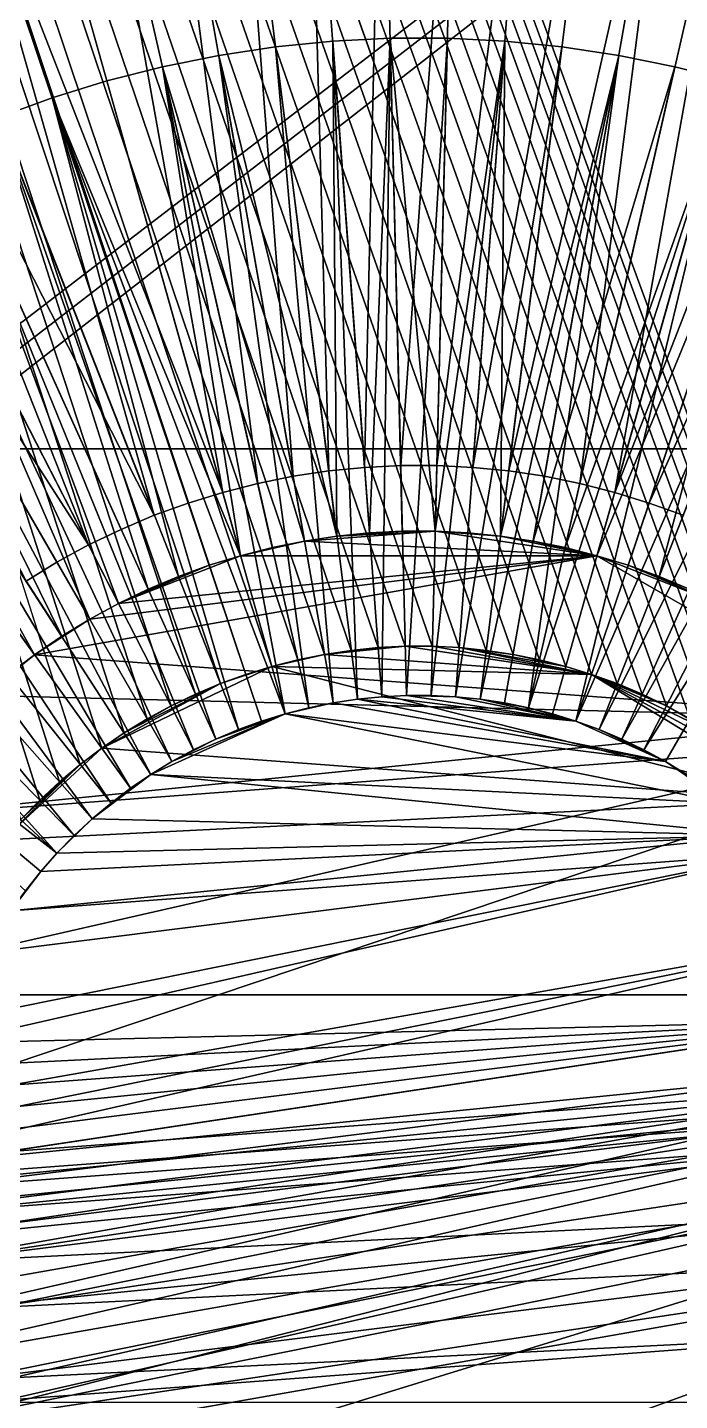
# Model space of a CAD drawing. Header units: millimetres. Extents: x 0 to 520, y -2 to 382.
# Drawn here: x 35.811 to 37.793, y 309.355 to 313.532 of the extents above; entities that cross this region are included whole.
import ezdxf

# ---------------------------------------------------------------- set-up
doc = ezdxf.new("R2010")
doc.units = ezdxf.units.MM

msp = doc.modelspace()

# ---------------------------------------------------------------- linework, layer by layer
at = {"layer": 'BRASS', "color": 52}
for points in [[(509.2, 369.2, 103), (10.8, 369.2, 103), (10.8, 10.8, 103)], [(509.2, 369.2, 103), (10.8, 10.8, 103), (509.2, 10.8, 103)], [(38.264, 311.0606, 86), (20.5, 359.5, 86), (38.3153, 310.9963, 86)], [(38.2095, 311.1223, 86), (20.5, 359.5, 86), (38.264, 311.0606, 86)], [(38.1521, 311.1812, 86), (20.5, 359.5, 86), (38.2095, 311.1223, 86)], [(38.0918, 311.2371, 86), (20.5, 359.5, 86), (38.1521, 311.1812, 86)], [(38.0288, 311.29, 86), (20.5, 359.5, 86), (38.0918, 311.2371, 86)], [(37.9632, 311.3397, 86), (20.5, 359.5, 86), (38.0288, 311.29, 86)], [(37.8952, 311.386, 86), (20.5, 359.5, 86), (37.9632, 311.3397, 86)], [(37.825, 311.4289, 86), (20.5, 359.5, 86), (37.8952, 311.386, 86)], [(37.7527, 311.4683, 86), (20.5, 359.5, 86), (37.825, 311.4289, 86)], [(37.6786, 311.504, 86), (20.5, 359.5, 86), (37.7527, 311.4683, 86)], [(37.6028, 311.5359, 86), (20.5, 359.5, 86), (37.6786, 311.504, 86)], [(37.5255, 311.5641, 86), (20.5, 359.5, 86), (37.6028, 311.5359, 86)], [(37.4469, 311.5883, 86), (20.5, 359.5, 86), (37.5255, 311.5641, 86)], [(37.3672, 311.6086, 86), (20.5, 359.5, 86), (37.4469, 311.5883, 86)], [(37.2865, 311.6249, 86), (20.5, 359.5, 86), (37.3672, 311.6086, 86)], [(37.2052, 311.6372, 86), (20.5, 359.5, 86), (37.2865, 311.6249, 86)], [(37.1233, 311.6454, 86), (20.5, 359.5, 86), (37.2052, 311.6372, 86)], [(37.0411, 311.6495, 86), (20.5, 359.5, 86), (37.1233, 311.6454, 86)], [(36.9589, 311.6495, 86), (20.5, 359.5, 86), (37.0411, 311.6495, 86)], [(36.8767, 311.6454, 86), (20.5, 359.5, 86), (36.9589, 311.6495, 86)], [(36.7948, 311.6372, 86), (20.5, 359.5, 86), (36.8767, 311.6454, 86)], [(36.7135, 311.6249, 86), (20.5, 359.5, 86), (36.7948, 311.6372, 86)], [(36.6328, 311.6086, 86), (20.5, 359.5, 86), (36.7135, 311.6249, 86)], [(36.5531, 311.5883, 86), (20.5, 359.5, 86), (36.6328, 311.6086, 86)], [(36.4745, 311.5641, 86), (20.5, 359.5, 86), (36.5531, 311.5883, 86)], [(36.3972, 311.5359, 86), (20.5, 359.5, 86), (36.4745, 311.5641, 86)], [(36.3214, 311.504, 86), (20.5, 359.5, 86), (36.3972, 311.5359, 86)], [(36.2473, 311.4683, 86), (20.5, 359.5, 86), (36.3214, 311.504, 86)], [(36.175, 311.4289, 86), (20.5, 359.5, 86), (36.2473, 311.4683, 86)], [(36.1048, 311.386, 86), (20.5, 359.5, 86), (36.175, 311.4289, 86)], [(36.0368, 311.3397, 86), (20.5, 359.5, 86), (36.1048, 311.386, 86)], [(35.9712, 311.29, 86), (20.5, 359.5, 86), (36.0368, 311.3397, 86)], [(35.9082, 311.2371, 86), (20.5, 359.5, 86), (35.9712, 311.29, 86)], [(35.8479, 311.1812, 86), (20.5, 359.5, 86), (35.9082, 311.2371, 86)], [(35.7905, 311.1223, 86), (20.5, 359.5, 86), (35.8479, 311.1812, 86)], [(20.5, 359.5, 86), (183.401, 343.4071, 86), (38.3153, 310.9963, 86)], [(36.6328, 311.6086, 92), (36.7135, 311.6249, 92), (36.5531, 311.5883, 92)], [(36.7135, 311.6249, 92), (37.5255, 311.5641, 92), (36.5531, 311.5883, 92)], [(36.7135, 311.6249, 92), (36.6328, 311.6086, 92), (36.7135, 311.6249, 86)], [(36.7135, 311.6249, 86), (36.6328, 311.6086, 92), (36.6328, 311.6086, 86)], [(36.7948, 311.6372, 92), (36.9589, 311.6495, 92), (36.7135, 311.6249, 92)], [(36.9589, 311.6495, 92), (37.5255, 311.5641, 92), (36.7135, 311.6249, 92)], [(36.7948, 311.6372, 86), (36.7948, 311.6372, 92), (36.7135, 311.6249, 86)], [(36.7948, 311.6372, 92), (36.7135, 311.6249, 92), (36.7135, 311.6249, 86)], [(36.8767, 311.6454, 92), (36.9589, 311.6495, 92), (36.7948, 311.6372, 92)], [(36.8767, 311.6454, 86), (36.7948, 311.6372, 92), (36.7948, 311.6372, 86)], [(36.8767, 311.6454, 92), (36.7948, 311.6372, 92), (36.8767, 311.6454, 86)], [(36.9589, 311.6495, 86), (36.9589, 311.6495, 92), (36.8767, 311.6454, 86)], [(36.9589, 311.6495, 92), (36.8767, 311.6454, 92), (36.8767, 311.6454, 86)], [(37.0411, 311.6495, 86), (36.9589, 311.6495, 92), (36.9589, 311.6495, 86)], [(37.0411, 311.6495, 92), (36.9589, 311.6495, 92), (37.0411, 311.6495, 86)], [(37.0411, 311.6495, 92), (37.5255, 311.5641, 92), (36.9589, 311.6495, 92)], [(37.1233, 311.6454, 86), (37.1233, 311.6454, 92), (37.0411, 311.6495, 86)], [(37.1233, 311.6454, 92), (37.0411, 311.6495, 92), (37.0411, 311.6495, 86)], [(37.1233, 311.6454, 92), (37.5255, 311.5641, 92), (37.0411, 311.6495, 92)], [(37.2052, 311.6372, 86), (37.1233, 311.6454, 92), (37.1233, 311.6454, 86)], [(37.2052, 311.6372, 92), (37.1233, 311.6454, 92), (37.2052, 311.6372, 86)], [(37.2052, 311.6372, 92), (37.2865, 311.6249, 92), (37.1233, 311.6454, 92)], [(37.2865, 311.6249, 92), (37.4469, 311.5883, 92), (37.1233, 311.6454, 92)], [(37.4469, 311.5883, 92), (37.5255, 311.5641, 92), (37.1233, 311.6454, 92)], [(37.2865, 311.6249, 86), (37.2052, 311.6372, 92), (37.2052, 311.6372, 86)], [(37.2865, 311.6249, 92), (37.2052, 311.6372, 92), (37.2865, 311.6249, 86)], [(37.3672, 311.6086, 86), (37.3672, 311.6086, 92), (37.2865, 311.6249, 86)], [(37.3672, 311.6086, 92), (37.2865, 311.6249, 92), (37.2865, 311.6249, 86)], [(37.3672, 311.6086, 92), (37.4469, 311.5883, 92), (37.2865, 311.6249, 92)], [(36.3972, 311.5359, 92), (36.5531, 311.5883, 92), (36.0368, 311.3397, 92)], [(36.5531, 311.5883, 92), (38.1521, 311.1812, 92), (36.0368, 311.3397, 92)], [(36.4745, 311.5641, 92), (36.5531, 311.5883, 92), (36.3972, 311.5359, 92)], [(36.5531, 311.5883, 92), (36.4745, 311.5641, 92), (36.5531, 311.5883, 86)], [(36.5531, 311.5883, 86), (36.4745, 311.5641, 92), (36.4745, 311.5641, 86)], [(36.6328, 311.6086, 92), (36.5531, 311.5883, 92), (36.6328, 311.6086, 86)], [(36.6328, 311.6086, 86), (36.5531, 311.5883, 92), (36.5531, 311.5883, 86)], [(37.5255, 311.5641, 92), (38.1521, 311.1812, 92), (36.5531, 311.5883, 92)], [(37.4469, 311.5883, 86), (37.3672, 311.6086, 92), (37.3672, 311.6086, 86)], [(37.4469, 311.5883, 92), (37.3672, 311.6086, 92), (37.4469, 311.5883, 86)], [(37.5255, 311.5641, 86), (37.4469, 311.5883, 92), (37.4469, 311.5883, 86)], [(37.5255, 311.5641, 92), (37.4469, 311.5883, 92), (37.5255, 311.5641, 86)], [(36.1048, 311.386, 92), (36.3972, 311.5359, 92), (36.0368, 311.3397, 92)], [(36.2473, 311.4683, 92), (36.3972, 311.5359, 92), (36.1048, 311.386, 92)], [(36.3214, 311.504, 92), (36.3972, 311.5359, 92), (36.2473, 311.4683, 92)], [(36.3972, 311.5359, 92), (36.3214, 311.504, 92), (36.3972, 311.5359, 86)], [(36.3972, 311.5359, 86), (36.3214, 311.504, 92), (36.3214, 311.504, 86)], [(36.4745, 311.5641, 92), (36.3972, 311.5359, 92), (36.4745, 311.5641, 86)], [(36.4745, 311.5641, 86), (36.3972, 311.5359, 92), (36.3972, 311.5359, 86)], [(37.6028, 311.5359, 86), (37.6028, 311.5359, 92), (37.5255, 311.5641, 86)], [(37.6028, 311.5359, 92), (37.5255, 311.5641, 92), (37.5255, 311.5641, 86)], [(37.6028, 311.5359, 92), (37.6786, 311.504, 92), (37.5255, 311.5641, 92)], [(37.6786, 311.504, 92), (37.7527, 311.4683, 92), (37.5255, 311.5641, 92)], [(37.7527, 311.4683, 92), (37.8952, 311.386, 92), (37.5255, 311.5641, 92)], [(37.8952, 311.386, 92), (38.0288, 311.29, 92), (37.5255, 311.5641, 92)], [(38.0288, 311.29, 92), (38.1521, 311.1812, 92), (37.5255, 311.5641, 92)], [(37.6786, 311.504, 86), (37.6028, 311.5359, 92), (37.6028, 311.5359, 86)], [(37.6786, 311.504, 92), (37.6028, 311.5359, 92), (37.6786, 311.504, 86)], [(36.3214, 311.504, 92), (36.2473, 311.4683, 92), (36.3214, 311.504, 86)], [(36.3214, 311.504, 86), (36.2473, 311.4683, 92), (36.2473, 311.4683, 86)], [(37.7527, 311.4683, 86), (37.7527, 311.4683, 92), (37.6786, 311.504, 86)], [(37.7527, 311.4683, 92), (37.6786, 311.504, 92), (37.6786, 311.504, 86)], [(36.175, 311.4289, 92), (36.2473, 311.4683, 92), (36.1048, 311.386, 92)], [(36.2473, 311.4683, 92), (36.175, 311.4289, 92), (36.2473, 311.4683, 86)], [(36.2473, 311.4683, 86), (36.175, 311.4289, 92), (36.175, 311.4289, 86)], [(37.825, 311.4289, 92), (37.7527, 311.4683, 92), (37.825, 311.4289, 86)], [(37.825, 311.4289, 86), (37.7527, 311.4683, 92), (37.7527, 311.4683, 86)], [(37.825, 311.4289, 92), (37.8952, 311.386, 92), (37.7527, 311.4683, 92)], [(36.175, 311.4289, 86), (36.175, 311.4289, 92), (36.1048, 311.386, 86)], [(36.175, 311.4289, 92), (36.1048, 311.386, 92), (36.1048, 311.386, 86)], [(36.1048, 311.386, 92), (36.0368, 311.3397, 92), (36.1048, 311.386, 86)], [(36.1048, 311.386, 86), (36.0368, 311.3397, 92), (36.0368, 311.3397, 86)], [(35.9712, 311.29, 92), (36.0368, 311.3397, 92), (35.736, 311.0606, 92)], [(36.0368, 311.3397, 92), (38.1521, 311.1812, 92), (35.736, 311.0606, 92)], [(36.0368, 311.3397, 86), (36.0368, 311.3397, 92), (35.9712, 311.29, 86)], [(36.0368, 311.3397, 92), (35.9712, 311.29, 92), (35.9712, 311.29, 86)], [(35.7905, 311.1223, 92), (35.9712, 311.29, 92), (35.736, 311.0606, 92)], [(35.8479, 311.1812, 92), (35.9712, 311.29, 92), (35.7905, 311.1223, 92)], [(35.9082, 311.2371, 92), (35.9712, 311.29, 92), (35.8479, 311.1812, 92)], [(35.9712, 311.29, 86), (35.9712, 311.29, 92), (35.9082, 311.2371, 86)], [(35.9712, 311.29, 92), (35.9082, 311.2371, 92), (35.9082, 311.2371, 86)], [(35.9082, 311.2371, 86), (35.9082, 311.2371, 92), (35.8479, 311.1812, 86)], [(35.9082, 311.2371, 92), (35.8479, 311.1812, 92), (35.8479, 311.1812, 86)], [(35.3684, 310.2459, 92), (38.1521, 311.1812, 92), (38.4491, 310.7891, 92)], [(35.736, 311.0606, 92), (38.1521, 311.1812, 92), (35.3684, 310.2459, 92)], [(35.8479, 311.1812, 92), (35.7905, 311.1223, 92), (35.8479, 311.1812, 86)], [(35.8479, 311.1812, 86), (35.7905, 311.1223, 92), (35.7905, 311.1223, 86)], [(35.3521, 310.0822, 92), (38.4491, 310.7891, 92), (38.6173, 310.3269, 92)], [(35.3582, 310.1643, 92), (38.4491, 310.7891, 92), (35.3521, 310.0822, 92)], [(35.3684, 310.2459, 92), (38.4491, 310.7891, 92), (35.3582, 310.1643, 92)], [(35.3521, 310.0822, 92), (38.6173, 310.3269, 92), (35.35, 310, 92)], [(35.35, 310, 92), (38.6173, 310.3269, 92), (35.3521, 309.9178, 92)], [(35.3521, 309.9178, 92), (38.6173, 310.3269, 92), (35.3582, 309.8357, 92)], [(35.3582, 309.8357, 92), (38.6173, 310.3269, 92), (35.3684, 309.7541, 92)], [(35.3684, 309.7541, 92), (38.6173, 310.3269, 92), (35.401, 309.5929, 92)], [(35.401, 309.5929, 92), (38.6173, 310.3269, 92), (38.6479, 310.0822, 92)], [(35.401, 309.5929, 92), (38.6479, 310.0822, 92), (35.4796, 309.3591, 92)], [(35.4796, 309.3591, 92), (38.6479, 310.0822, 92), (35.5134, 309.2841, 92)], [(35.5134, 309.2841, 92), (38.6479, 310.0822, 92), (38.6479, 309.9178, 92)], [(35.5134, 309.2841, 92), (38.6479, 309.9178, 92), (35.6847, 309.0037, 92)], [(35.6847, 309.0037, 92), (38.6479, 309.9178, 92), (38.5204, 309.3591, 92)], [(35.6847, 309.0037, 92), (38.5204, 309.3591, 92), (35.736, 308.9394, 92)], [(35.736, 308.9394, 92), (38.5204, 309.3591, 92), (35.7905, 308.8777, 92)], [(35.7905, 308.8777, 92), (38.5204, 309.3591, 92), (35.8479, 308.8188, 92)], [(35.8479, 308.8188, 92), (38.5204, 309.3591, 92), (36.2473, 308.5317, 92)], [(36.2473, 308.5317, 92), (38.5204, 309.3591, 92), (38.4491, 309.2109, 92)]]:
    msp.add_3dface(points, dxfattribs=at)
at = {"layer": 'STEEL', "color": 8}
for points in [[(48, 322, 86), (20, 322, 86), (35.276, 312.2388, 86)], [(23, 322, 83), (48, 322, 83), (35.5, 312.25, 83)], [(48, 322, 86), (35.276, 312.2388, 86), (35.3878, 312.2472, 86)], [(48, 322, 86), (35.3878, 312.2472, 86), (35.5, 312.25, 86)], [(48, 322, 86), (35.5, 312.25, 86), (38.5, 312.25, 86)], [(35.5, 312.25, 83), (48, 322, 83), (38.5, 312.25, 83)], [(36.8878, 314.4986, 83), (36.6637, 314.4874, 83), (36.8356, 312.1938, 83)], [(36.6637, 314.4874, 82), (36.8878, 314.4986, 82), (36.8356, 312.1938, 82)], [(36.8878, 314.4986, 83), (36.8356, 312.1938, 83), (36.9452, 312.1993, 83)], [(36.8356, 312.1938, 82), (36.8878, 314.4986, 82), (36.9452, 312.1993, 82)], [(37.1122, 314.4986, 83), (36.8878, 314.4986, 83), (36.9452, 312.1993, 83)], [(36.8878, 314.4986, 82), (37.1122, 314.4986, 82), (36.9452, 312.1993, 82)], [(37.1122, 314.4986, 83), (36.9452, 312.1993, 83), (37.0548, 312.1993, 83)], [(36.9452, 312.1993, 82), (37.1122, 314.4986, 82), (37.0548, 312.1993, 82)], [(37.3363, 314.4874, 83), (37.1122, 314.4986, 83), (37.0548, 312.1993, 83)], [(37.1122, 314.4986, 82), (37.3363, 314.4874, 82), (37.0548, 312.1993, 82)], [(36.4405, 314.4651, 83), (36.2186, 314.4316, 83), (36.618, 312.1666, 83)], [(36.2186, 314.4316, 82), (36.4405, 314.4651, 82), (36.618, 312.1666, 82)], [(36.6637, 314.4874, 83), (36.4405, 314.4651, 83), (36.7264, 312.1829, 83)], [(36.4405, 314.4651, 82), (36.6637, 314.4874, 82), (36.7264, 312.1829, 82)], [(36.4405, 314.4651, 83), (36.618, 312.1666, 83), (36.7264, 312.1829, 83)], [(36.618, 312.1666, 82), (36.4405, 314.4651, 82), (36.7264, 312.1829, 82)], [(36.6637, 314.4874, 83), (36.7264, 312.1829, 83), (36.8356, 312.1938, 83)], [(36.7264, 312.1829, 82), (36.6637, 314.4874, 82), (36.8356, 312.1938, 82)], [(37.3363, 314.4874, 83), (37.0548, 312.1993, 83), (37.1644, 312.1938, 83)], [(37.0548, 312.1993, 82), (37.3363, 314.4874, 82), (37.1644, 312.1938, 82)], [(37.5595, 314.4651, 83), (37.3363, 314.4874, 83), (37.1644, 312.1938, 83)], [(37.3363, 314.4874, 82), (37.5595, 314.4651, 82), (37.1644, 312.1938, 82)], [(37.5595, 314.4651, 83), (37.1644, 312.1938, 83), (37.2736, 312.1829, 83)], [(37.1644, 312.1938, 82), (37.5595, 314.4651, 82), (37.2736, 312.1829, 82)], [(37.7814, 314.4316, 83), (37.5595, 314.4651, 83), (37.2736, 312.1829, 83)], [(37.5595, 314.4651, 82), (37.7814, 314.4316, 82), (37.2736, 312.1829, 82)], [(36.2186, 314.4316, 83), (35.9987, 314.3872, 83), (36.5105, 312.1448, 83)], [(35.9987, 314.3872, 82), (36.2186, 314.4316, 82), (36.5105, 312.1448, 82)], [(36.2186, 314.4316, 83), (36.5105, 312.1448, 83), (36.618, 312.1666, 83)], [(36.5105, 312.1448, 82), (36.2186, 314.4316, 82), (36.618, 312.1666, 82)], [(37.7814, 314.4316, 83), (37.2736, 312.1829, 83), (37.382, 312.1666, 83)], [(37.2736, 312.1829, 82), (37.7814, 314.4316, 82), (37.382, 312.1666, 82)], [(37.7814, 314.4316, 83), (37.382, 312.1666, 83), (37.4895, 312.1448, 83)], [(37.382, 312.1666, 82), (37.7814, 314.4316, 82), (37.4895, 312.1448, 82)], [(38.0013, 314.3872, 83), (37.7814, 314.4316, 83), (37.4895, 312.1448, 83)], [(37.7814, 314.4316, 82), (38.0013, 314.3872, 82), (37.4895, 312.1448, 82)], [(35.9987, 314.3872, 83), (35.7812, 314.3318, 83), (36.4042, 312.1178, 83)], [(35.7812, 314.3318, 82), (35.9987, 314.3872, 82), (36.4042, 312.1178, 82)], [(35.9987, 314.3872, 83), (36.4042, 312.1178, 83), (36.5105, 312.1448, 83)], [(36.4042, 312.1178, 82), (35.9987, 314.3872, 82), (36.5105, 312.1448, 82)], [(38.0013, 314.3872, 83), (37.4895, 312.1448, 83), (37.5958, 312.1178, 83)], [(37.4895, 312.1448, 82), (38.0013, 314.3872, 82), (37.5958, 312.1178, 82)], [(38.2188, 314.3318, 83), (38.0013, 314.3872, 83), (37.5958, 312.1178, 83)], [(38.0013, 314.3872, 82), (38.2188, 314.3318, 82), (37.5958, 312.1178, 82)], [(35.7812, 314.3318, 83), (35.5668, 314.2657, 83), (36.4042, 312.1178, 83)], [(35.5668, 314.2657, 82), (35.7812, 314.3318, 82), (36.4042, 312.1178, 82)], [(38.4332, 314.2657, 83), (38.2188, 314.3318, 83), (37.5958, 312.1178, 83)], [(38.2188, 314.3318, 82), (38.4332, 314.2657, 82), (37.5958, 312.1178, 82)], [(35.5668, 314.2657, 83), (35.356, 314.1889, 83), (36.1962, 312.0479, 83)], [(35.356, 314.1889, 82), (35.5668, 314.2657, 82), (36.1962, 312.0479, 82)], [(35.5668, 314.2657, 83), (36.2993, 312.0854, 83), (36.4042, 312.1178, 83)], [(35.5668, 314.2657, 83), (36.1962, 312.0479, 83), (36.2993, 312.0854, 83)], [(36.2993, 312.0854, 82), (35.5668, 314.2657, 82), (36.4042, 312.1178, 82)], [(36.1962, 312.0479, 82), (35.5668, 314.2657, 82), (36.2993, 312.0854, 82)], [(38.4332, 314.2657, 83), (37.5958, 312.1178, 83), (37.7007, 312.0854, 83)], [(37.5958, 312.1178, 82), (38.4332, 314.2657, 82), (37.7007, 312.0854, 82)], [(38.644, 314.1889, 83), (38.4332, 314.2657, 83), (37.7007, 312.0854, 83)], [(38.4332, 314.2657, 82), (38.644, 314.1889, 82), (37.7007, 312.0854, 82)], [(35.356, 314.1889, 83), (35.1492, 314.1018, 83), (36.1962, 312.0479, 83)], [(35.1492, 314.1018, 82), (35.356, 314.1889, 82), (36.1962, 312.0479, 82)], [(38.644, 314.1889, 83), (37.7007, 312.0854, 83), (37.8038, 312.0479, 83)], [(37.7007, 312.0854, 82), (38.644, 314.1889, 82), (37.8038, 312.0479, 82)], [(35.1492, 314.1018, 83), (34.9471, 314.0044, 83), (35.9963, 311.9577, 83)], [(34.9471, 314.0044, 82), (35.1492, 314.1018, 82), (35.9963, 311.9577, 82)], [(35.1492, 314.1018, 83), (36.0952, 312.0053, 83), (36.1962, 312.0479, 83)], [(35.1492, 314.1018, 83), (35.9963, 311.9577, 83), (36.0952, 312.0053, 83)], [(36.0952, 312.0053, 82), (35.1492, 314.1018, 82), (36.1962, 312.0479, 82)], [(35.9963, 311.9577, 82), (35.1492, 314.1018, 82), (36.0952, 312.0053, 82)], [(34.9471, 314.0044, 83), (34.75, 313.8971, 83), (35.9963, 311.9577, 83)], [(34.75, 313.8971, 82), (34.9471, 314.0044, 82), (35.9963, 311.9577, 82)], [(34.75, 313.8971, 83), (35.9, 311.9053, 83), (35.9963, 311.9577, 83)], [(34.75, 313.8971, 83), (35.8064, 311.8481, 83), (35.9, 311.9053, 83)], [(35.9, 311.9053, 82), (34.75, 313.8971, 82), (35.9963, 311.9577, 82)], [(35.8064, 311.8481, 82), (34.75, 313.8971, 82), (35.9, 311.9053, 82)], [(36.9127, 313.4989, 82), (36.7384, 313.4902, 82), (36.8505, 311.9944, 82)], [(36.9127, 313.4989, 82), (36.9127, 313.4989, 78.5), (36.7384, 313.4902, 78.5)], [(36.7384, 313.4902, 82), (36.9127, 313.4989, 82), (36.7384, 313.4902, 78.5)], [(36.7384, 313.4902, 78.5), (36.9127, 313.4989, 78.5), (36.8879, 311.4958, 78.5)], [(36.9127, 313.4989, 82), (36.8505, 311.9944, 82), (36.9501, 311.9994, 82)], [(36.8879, 311.4958, 78.5), (36.9127, 313.4989, 78.5), (36.9626, 311.4995, 78.5)], [(36.9127, 313.4989, 82), (36.9501, 311.9994, 82), (37.0499, 311.9994, 82)], [(37.0873, 313.4989, 82), (36.9127, 313.4989, 82), (37.0499, 311.9994, 82)], [(36.9127, 313.4989, 82), (37.0873, 313.4989, 78.5), (36.9127, 313.4989, 78.5)], [(36.9127, 313.4989, 82), (37.0873, 313.4989, 82), (37.0873, 313.4989, 78.5)], [(36.9127, 313.4989, 78.5), (37.0873, 313.4989, 78.5), (36.9626, 311.4995, 78.5)], [(36.9626, 311.4995, 78.5), (37.0873, 313.4989, 78.5), (37.0374, 311.4995, 78.5)], [(37.0873, 313.4989, 78.5), (37.2616, 313.4902, 78.5), (37.0374, 311.4995, 78.5)], [(37.2616, 313.4902, 82), (37.0873, 313.4989, 82), (37.0499, 311.9994, 82)], [(37.0873, 313.4989, 82), (37.2616, 313.4902, 78.5), (37.0873, 313.4989, 78.5)], [(37.0873, 313.4989, 82), (37.2616, 313.4902, 82), (37.2616, 313.4902, 78.5)], [(36.5648, 313.4728, 82), (36.3922, 313.4468, 82), (36.7513, 311.9845, 82)], [(36.5648, 313.4728, 82), (36.5648, 313.4728, 78.5), (36.3922, 313.4468, 78.5)], [(36.3922, 313.4468, 82), (36.5648, 313.4728, 82), (36.3922, 313.4468, 78.5)], [(36.3922, 313.4468, 78.5), (36.5648, 313.4728, 78.5), (36.7395, 311.4772, 78.5)], [(36.7384, 313.4902, 82), (36.5648, 313.4728, 82), (36.7513, 311.9845, 82)], [(36.7384, 313.4902, 82), (36.7384, 313.4902, 78.5), (36.5648, 313.4728, 78.5)], [(36.5648, 313.4728, 82), (36.7384, 313.4902, 82), (36.5648, 313.4728, 78.5)], [(36.5648, 313.4728, 78.5), (36.7384, 313.4902, 78.5), (36.8135, 311.4884, 78.5)], [(36.7395, 311.4772, 78.5), (36.5648, 313.4728, 78.5), (36.8135, 311.4884, 78.5)], [(36.7384, 313.4902, 82), (36.7513, 311.9845, 82), (36.8505, 311.9944, 82)], [(36.8135, 311.4884, 78.5), (36.7384, 313.4902, 78.5), (36.8879, 311.4958, 78.5)], [(37.0374, 311.4995, 78.5), (37.2616, 313.4902, 78.5), (37.1121, 311.4958, 78.5)], [(37.2616, 313.4902, 82), (37.0499, 311.9994, 82), (37.1495, 311.9944, 82)], [(37.2616, 313.4902, 78.5), (37.4352, 313.4728, 78.5), (37.1121, 311.4958, 78.5)], [(37.1121, 311.4958, 78.5), (37.4352, 313.4728, 78.5), (37.1865, 311.4884, 78.5)], [(37.2616, 313.4902, 82), (37.1495, 311.9944, 82), (37.2487, 311.9845, 82)], [(37.4352, 313.4728, 78.5), (37.6078, 313.4468, 78.5), (37.1865, 311.4884, 78.5)], [(37.4352, 313.4728, 82), (37.2616, 313.4902, 82), (37.2487, 311.9845, 82)], [(37.6078, 313.4468, 82), (37.4352, 313.4728, 82), (37.2487, 311.9845, 82)], [(37.4352, 313.4728, 82), (37.4352, 313.4728, 78.5), (37.2616, 313.4902, 78.5)], [(37.2616, 313.4902, 82), (37.4352, 313.4728, 82), (37.2616, 313.4902, 78.5)], [(37.4352, 313.4728, 82), (37.6078, 313.4468, 78.5), (37.4352, 313.4728, 78.5)], [(37.4352, 313.4728, 82), (37.6078, 313.4468, 82), (37.6078, 313.4468, 78.5)], [(36.2212, 313.4122, 82), (36.0521, 313.3692, 82), (36.4583, 311.9252, 82)], [(36.0521, 313.3692, 82), (36.2212, 313.4122, 82), (36.2212, 313.4122, 78.5)], [(36.0521, 313.3692, 82), (36.2212, 313.4122, 78.5), (36.0521, 313.3692, 78.5)], [(36.0521, 313.3692, 78.5), (36.2212, 313.4122, 78.5), (36.5937, 311.4439, 78.5)], [(36.3922, 313.4468, 82), (36.2212, 313.4122, 82), (36.6527, 311.9696, 82)], [(36.3922, 313.4468, 82), (36.3922, 313.4468, 78.5), (36.2212, 313.4122, 78.5)], [(36.2212, 313.4122, 82), (36.3922, 313.4468, 82), (36.2212, 313.4122, 78.5)], [(36.2212, 313.4122, 78.5), (36.3922, 313.4468, 78.5), (36.6662, 311.4624, 78.5)], [(36.2212, 313.4122, 82), (36.555, 311.9499, 82), (36.6527, 311.9696, 82)], [(36.2212, 313.4122, 82), (36.4583, 311.9252, 82), (36.555, 311.9499, 82)], [(36.5937, 311.4439, 78.5), (36.2212, 313.4122, 78.5), (36.6662, 311.4624, 78.5)], [(36.3922, 313.4468, 82), (36.6527, 311.9696, 82), (36.7513, 311.9845, 82)], [(36.6662, 311.4624, 78.5), (36.3922, 313.4468, 78.5), (36.7395, 311.4772, 78.5)], [(37.1865, 311.4884, 78.5), (37.6078, 313.4468, 78.5), (37.2605, 311.4772, 78.5)], [(37.6078, 313.4468, 82), (37.2487, 311.9845, 82), (37.3473, 311.9696, 82)], [(37.2605, 311.4772, 78.5), (37.6078, 313.4468, 78.5), (37.3338, 311.4624, 78.5)], [(37.6078, 313.4468, 78.5), (37.7788, 313.4122, 78.5), (37.3338, 311.4624, 78.5)], [(37.7788, 313.4122, 78.5), (37.9479, 313.3692, 78.5), (37.3338, 311.4624, 78.5)], [(37.7788, 313.4122, 82), (37.6078, 313.4468, 82), (37.3473, 311.9696, 82)], [(37.7788, 313.4122, 82), (37.3473, 311.9696, 82), (37.445, 311.9499, 82)], [(37.9479, 313.3692, 82), (37.7788, 313.4122, 82), (37.445, 311.9499, 82)], [(37.6078, 313.4468, 82), (37.7788, 313.4122, 78.5), (37.6078, 313.4468, 78.5)], [(37.6078, 313.4468, 82), (37.7788, 313.4122, 82), (37.7788, 313.4122, 78.5)], [(37.7788, 313.4122, 82), (37.9479, 313.3692, 78.5), (37.7788, 313.4122, 78.5)], [(37.7788, 313.4122, 82), (37.9479, 313.3692, 82), (37.9479, 313.3692, 78.5)], [(36.0521, 313.3692, 82), (35.8853, 313.3177, 82), (36.4583, 311.9252, 82)], [(36.0521, 313.3692, 82), (36.0521, 313.3692, 78.5), (35.8853, 313.3177, 78.5)], [(35.8853, 313.3177, 82), (36.0521, 313.3692, 82), (35.8853, 313.3177, 78.5)], [(35.8853, 313.3177, 78.5), (36.0521, 313.3692, 78.5), (36.5937, 311.4439, 78.5)], [(37.3338, 311.4624, 78.5), (37.9479, 313.3692, 78.5), (37.4063, 311.4439, 78.5)], [(37.4063, 311.4439, 78.5), (37.9479, 313.3692, 78.5), (37.4777, 311.4219, 78.5)], [(37.9479, 313.3692, 82), (37.445, 311.9499, 82), (37.5417, 311.9252, 82)], [(37.9479, 313.3692, 78.5), (38.1147, 313.3177, 78.5), (37.4777, 311.4219, 78.5)], [(38.1147, 313.3177, 82), (37.9479, 313.3692, 82), (37.5417, 311.9252, 82)], [(35.8853, 313.3177, 82), (35.7213, 313.2581, 82), (36.2693, 311.8617, 82)], [(35.7213, 313.2581, 82), (35.8853, 313.3177, 82), (35.8853, 313.3177, 78.5)], [(35.7213, 313.2581, 82), (35.8853, 313.3177, 78.5), (35.7213, 313.2581, 78.5)], [(35.7213, 313.2581, 78.5), (35.8853, 313.3177, 78.5), (36.452, 311.3963, 78.5)], [(35.8853, 313.3177, 82), (36.363, 311.8959, 82), (36.4583, 311.9252, 82)], [(35.8853, 313.3177, 82), (36.2693, 311.8617, 82), (36.363, 311.8959, 82)], [(36.5223, 311.4219, 78.5), (35.8853, 313.3177, 78.5), (36.5937, 311.4439, 78.5)], [(36.452, 311.3963, 78.5), (35.8853, 313.3177, 78.5), (36.5223, 311.4219, 78.5)], [(38.1147, 313.3177, 78.5), (38.2787, 313.2581, 78.5), (37.4777, 311.4219, 78.5)], [(38.1147, 313.3177, 82), (37.5417, 311.9252, 82), (37.637, 311.8959, 82)], [(38.1147, 313.3177, 82), (37.637, 311.8959, 82), (37.7307, 311.8617, 82)], [(38.2787, 313.2581, 82), (38.1147, 313.3177, 82), (37.7307, 311.8617, 82)], [(35.7213, 313.2581, 82), (35.5605, 313.1903, 82), (36.1774, 311.823, 82)], [(35.5605, 313.1903, 78.5), (35.7213, 313.2581, 78.5), (36.3831, 311.3673, 78.5)], [(35.7213, 313.2581, 82), (36.1774, 311.823, 82), (36.2693, 311.8617, 82)], [(36.3831, 311.3673, 78.5), (35.7213, 313.2581, 78.5), (36.452, 311.3963, 78.5)], [(37.4777, 311.4219, 78.5), (38.2787, 313.2581, 78.5), (37.548, 311.3963, 78.5)], [(38.2787, 313.2581, 78.5), (38.4395, 313.1903, 78.5), (37.548, 311.3963, 78.5)], [(38.2787, 313.2581, 82), (37.7307, 311.8617, 82), (37.8226, 311.823, 82)], [(35.5605, 313.1903, 82), (35.4033, 313.1146, 82), (36.0876, 311.7797, 82)], [(35.4033, 313.1146, 78.5), (35.5605, 313.1903, 78.5), (36.3157, 311.3348, 78.5)], [(35.5605, 313.1903, 82), (36.0876, 311.7797, 82), (36.1774, 311.823, 82)], [(36.3157, 311.3348, 78.5), (35.5605, 313.1903, 78.5), (36.3831, 311.3673, 78.5)], [(37.548, 311.3963, 78.5), (38.4395, 313.1903, 78.5), (37.6169, 311.3673, 78.5)], [(38.4395, 313.1903, 78.5), (38.5967, 313.1146, 78.5), (37.6169, 311.3673, 78.5)], [(35.4033, 313.1146, 82), (35.25, 313.0311, 82), (36, 311.7321, 82)], [(35.25, 313.0311, 78.5), (35.4033, 313.1146, 78.5), (36.25, 311.299, 78.5)], [(35.4033, 313.1146, 82), (36, 311.7321, 82), (36.0876, 311.7797, 82)], [(36.25, 311.299, 78.5), (35.4033, 313.1146, 78.5), (36.3157, 311.3348, 78.5)], [(37.6169, 311.3673, 78.5), (38.5967, 313.1146, 78.5), (37.6843, 311.3348, 78.5)], [(38.5967, 313.1146, 78.5), (38.75, 313.0311, 78.5), (37.6843, 311.3348, 78.5)], [(35.25, 313.0311, 82), (35.1011, 312.9401, 82), (35.9149, 311.6801, 82)], [(35.1011, 312.9401, 78.5), (35.25, 313.0311, 78.5), (36.1862, 311.26, 78.5)], [(35.25, 313.0311, 82), (35.9149, 311.6801, 82), (36, 311.7321, 82)], [(36.1862, 311.26, 78.5), (35.25, 313.0311, 78.5), (36.25, 311.299, 78.5)], [(37.6843, 311.3348, 78.5), (38.75, 313.0311, 78.5), (37.75, 311.299, 78.5)], [(37.75, 311.299, 78.5), (38.75, 313.0311, 78.5), (37.8138, 311.26, 78.5)], [(35.1011, 312.9401, 82), (34.9569, 312.8418, 82), (35.8325, 311.6239, 82)], [(34.9569, 312.8418, 78.5), (35.1011, 312.9401, 78.5), (36.1244, 311.2179, 78.5)], [(35.1011, 312.9401, 82), (35.8325, 311.6239, 82), (35.9149, 311.6801, 82)], [(36.1244, 311.2179, 78.5), (35.1011, 312.9401, 78.5), (36.1862, 311.26, 78.5)], [(34.8178, 312.7364, 78.5), (34.9569, 312.8418, 78.5), (36.0648, 311.1727, 78.5)], [(34.9569, 312.8418, 82), (35.753, 311.5637, 82), (35.8325, 311.6239, 82)], [(36.0648, 311.1727, 78.5), (34.9569, 312.8418, 78.5), (36.1244, 311.2179, 78.5)], [(34.6841, 312.6242, 78.5), (34.8178, 312.7364, 78.5), (36.0075, 311.1247, 78.5)], [(36.0075, 311.1247, 78.5), (34.8178, 312.7364, 78.5), (36.0648, 311.1727, 78.5)], [(34.5562, 312.5055, 78.5), (34.6841, 312.6242, 78.5), (35.9526, 311.0738, 78.5)], [(35.9526, 311.0738, 78.5), (34.6841, 312.6242, 78.5), (36.0075, 311.1247, 78.5)], [(34.4343, 312.3806, 78.5), (34.5562, 312.5055, 78.5), (35.9004, 311.0203, 78.5)], [(35.9004, 311.0203, 78.5), (34.5562, 312.5055, 78.5), (35.9526, 311.0738, 78.5)], [(34.4343, 312.3806, 78.5), (35.9004, 311.0203, 78.5), (34.3188, 312.2498, 78.5)], [(34.3188, 312.2498, 78.5), (35.8509, 310.9642, 78.5), (35.8043, 310.9057, 78.5)], [(34.3188, 312.2498, 78.5), (35.9004, 311.0203, 78.5), (35.8509, 310.9642, 78.5)], [(38.5, 312.25, 83), (38.5, 312.25, 86), (35.5, 312.25, 83)], [(35.5, 312.25, 83), (38.5, 312.25, 86), (35.5, 312.25, 86)], [(36.618, 312.1666, 82), (36.5105, 312.1448, 83), (36.5105, 312.1448, 82)], [(36.618, 312.1666, 83), (36.5105, 312.1448, 83), (36.618, 312.1666, 82)], [(36.7264, 312.1829, 82), (36.618, 312.1666, 83), (36.618, 312.1666, 82)], [(36.7264, 312.1829, 83), (36.618, 312.1666, 83), (36.7264, 312.1829, 82)], [(36.8356, 312.1938, 82), (36.7264, 312.1829, 83), (36.7264, 312.1829, 82)], [(36.8356, 312.1938, 83), (36.7264, 312.1829, 83), (36.8356, 312.1938, 82)], [(36.9452, 312.1993, 82), (36.9452, 312.1993, 83), (36.8356, 312.1938, 82)], [(36.9452, 312.1993, 83), (36.8356, 312.1938, 83), (36.8356, 312.1938, 82)], [(37.0548, 312.1993, 82), (36.9452, 312.1993, 83), (36.9452, 312.1993, 82)], [(37.0548, 312.1993, 83), (36.9452, 312.1993, 83), (37.0548, 312.1993, 82)], [(37.1644, 312.1938, 82), (37.0548, 312.1993, 83), (37.0548, 312.1993, 82)], [(37.1644, 312.1938, 83), (37.0548, 312.1993, 83), (37.1644, 312.1938, 82)], [(37.2736, 312.1829, 82), (37.1644, 312.1938, 83), (37.1644, 312.1938, 82)], [(37.2736, 312.1829, 83), (37.1644, 312.1938, 83), (37.2736, 312.1829, 82)], [(37.382, 312.1666, 82), (37.2736, 312.1829, 83), (37.2736, 312.1829, 82)], [(37.382, 312.1666, 83), (37.2736, 312.1829, 83), (37.382, 312.1666, 82)], [(37.4895, 312.1448, 82), (37.382, 312.1666, 83), (37.382, 312.1666, 82)], [(37.4895, 312.1448, 83), (37.382, 312.1666, 83), (37.4895, 312.1448, 82)], [(36.4042, 312.1178, 83), (36.2993, 312.0854, 83), (36.4042, 312.1178, 82)], [(36.4042, 312.1178, 82), (36.2993, 312.0854, 83), (36.2993, 312.0854, 82)], [(36.5105, 312.1448, 83), (36.4042, 312.1178, 83), (36.5105, 312.1448, 82)], [(36.5105, 312.1448, 82), (36.4042, 312.1178, 83), (36.4042, 312.1178, 82)], [(37.5958, 312.1178, 82), (37.4895, 312.1448, 83), (37.4895, 312.1448, 82)], [(37.5958, 312.1178, 83), (37.4895, 312.1448, 83), (37.5958, 312.1178, 82)], [(37.7007, 312.0854, 82), (37.5958, 312.1178, 83), (37.5958, 312.1178, 82)], [(37.7007, 312.0854, 83), (37.5958, 312.1178, 83), (37.7007, 312.0854, 82)], [(36.2993, 312.0854, 83), (36.1962, 312.0479, 83), (36.2993, 312.0854, 82)], [(36.2993, 312.0854, 82), (36.1962, 312.0479, 83), (36.1962, 312.0479, 82)], [(37.8038, 312.0479, 82), (37.7007, 312.0854, 83), (37.7007, 312.0854, 82)], [(37.8038, 312.0479, 83), (37.7007, 312.0854, 83), (37.8038, 312.0479, 82)], [(36.1962, 312.0479, 83), (36.0952, 312.0053, 83), (36.1962, 312.0479, 82)], [(36.1962, 312.0479, 82), (36.0952, 312.0053, 83), (36.0952, 312.0053, 82)], [(36.0952, 312.0053, 83), (35.9963, 311.9577, 83), (36.0952, 312.0053, 82)], [(36.0952, 312.0053, 82), (35.9963, 311.9577, 83), (35.9963, 311.9577, 82)], [(37.0499, 311.9994, 90), (36.7513, 311.9845, 90), (36.6527, 311.9696, 90)], [(37.5417, 311.9252, 90), (37.0499, 311.9994, 90), (36.6527, 311.9696, 90)], [(36.9501, 311.9994, 90), (36.8505, 311.9944, 90), (36.7513, 311.9845, 90)], [(37.0499, 311.9994, 90), (36.9501, 311.9994, 90), (36.7513, 311.9845, 90)], [(36.7513, 311.9845, 90), (36.8505, 311.9944, 82), (36.7513, 311.9845, 82)], [(36.7513, 311.9845, 90), (36.8505, 311.9944, 90), (36.8505, 311.9944, 82)], [(36.9501, 311.9994, 90), (36.9501, 311.9994, 82), (36.8505, 311.9944, 82)], [(36.8505, 311.9944, 90), (36.9501, 311.9994, 90), (36.8505, 311.9944, 82)], [(36.9501, 311.9994, 90), (37.0499, 311.9994, 82), (36.9501, 311.9994, 82)], [(36.9501, 311.9994, 90), (37.0499, 311.9994, 90), (37.0499, 311.9994, 82)], [(37.0499, 311.9994, 90), (37.1495, 311.9944, 82), (37.0499, 311.9994, 82)], [(37.0499, 311.9994, 90), (37.1495, 311.9944, 90), (37.1495, 311.9944, 82)], [(37.2487, 311.9845, 90), (37.1495, 311.9944, 90), (37.0499, 311.9994, 90)], [(37.5417, 311.9252, 90), (37.2487, 311.9845, 90), (37.0499, 311.9994, 90)], [(37.1495, 311.9944, 90), (37.2487, 311.9845, 82), (37.1495, 311.9944, 82)], [(37.1495, 311.9944, 90), (37.2487, 311.9845, 90), (37.2487, 311.9845, 82)], [(35.9963, 311.9577, 82), (35.9963, 311.9577, 83), (35.9, 311.9053, 82)], [(35.9963, 311.9577, 83), (35.9, 311.9053, 83), (35.9, 311.9053, 82)], [(36.6527, 311.9696, 90), (36.555, 311.9499, 90), (36.4583, 311.9252, 90)], [(37.5417, 311.9252, 90), (36.6527, 311.9696, 90), (36.4583, 311.9252, 90)], [(36.4583, 311.9252, 90), (36.555, 311.9499, 90), (36.555, 311.9499, 82)], [(36.4583, 311.9252, 90), (36.555, 311.9499, 82), (36.4583, 311.9252, 82)], [(36.555, 311.9499, 90), (36.6527, 311.9696, 82), (36.555, 311.9499, 82)], [(36.555, 311.9499, 90), (36.6527, 311.9696, 90), (36.6527, 311.9696, 82)], [(36.6527, 311.9696, 90), (36.7513, 311.9845, 82), (36.6527, 311.9696, 82)], [(36.6527, 311.9696, 90), (36.7513, 311.9845, 90), (36.7513, 311.9845, 82)], [(37.2487, 311.9845, 90), (37.3473, 311.9696, 82), (37.2487, 311.9845, 82)], [(37.2487, 311.9845, 90), (37.3473, 311.9696, 90), (37.3473, 311.9696, 82)], [(37.5417, 311.9252, 90), (37.3473, 311.9696, 90), (37.2487, 311.9845, 90)], [(37.3473, 311.9696, 90), (37.445, 311.9499, 82), (37.3473, 311.9696, 82)], [(37.3473, 311.9696, 90), (37.445, 311.9499, 90), (37.445, 311.9499, 82)], [(37.5417, 311.9252, 90), (37.445, 311.9499, 90), (37.3473, 311.9696, 90)], [(37.445, 311.9499, 90), (37.5417, 311.9252, 82), (37.445, 311.9499, 82)], [(37.445, 311.9499, 90), (37.5417, 311.9252, 90), (37.5417, 311.9252, 82)], [(37.5417, 311.9252, 90), (36, 311.7321, 90), (35.8325, 311.6239, 90)], [(38.3965, 311.4317, 90), (37.5417, 311.9252, 90), (35.8325, 311.6239, 90)], [(37.5417, 311.9252, 90), (36.0876, 311.7797, 90), (36, 311.7321, 90)], [(36.4583, 311.9252, 90), (36.363, 311.8959, 90), (36.0876, 311.7797, 90)], [(37.5417, 311.9252, 90), (36.4583, 311.9252, 90), (36.0876, 311.7797, 90)], [(36.363, 311.8959, 90), (36.4583, 311.9252, 90), (36.4583, 311.9252, 82)], [(36.363, 311.8959, 90), (36.4583, 311.9252, 82), (36.363, 311.8959, 82)], [(37.5417, 311.9252, 90), (37.637, 311.8959, 82), (37.5417, 311.9252, 82)], [(37.5417, 311.9252, 90), (37.637, 311.8959, 90), (37.637, 311.8959, 82)], [(37.9124, 311.7797, 90), (37.637, 311.8959, 90), (37.5417, 311.9252, 90)], [(38.3965, 311.4317, 90), (37.9124, 311.7797, 90), (37.5417, 311.9252, 90)], [(35.9, 311.9053, 83), (35.8064, 311.8481, 83), (35.9, 311.9053, 82)], [(35.9, 311.9053, 82), (35.8064, 311.8481, 83), (35.8064, 311.8481, 82)], [(36.363, 311.8959, 90), (36.2693, 311.8617, 90), (36.0876, 311.7797, 90)], [(36.2693, 311.8617, 90), (36.363, 311.8959, 90), (36.363, 311.8959, 82)], [(36.2693, 311.8617, 90), (36.363, 311.8959, 82), (36.2693, 311.8617, 82)], [(37.637, 311.8959, 90), (37.7307, 311.8617, 82), (37.637, 311.8959, 82)], [(37.637, 311.8959, 90), (37.7307, 311.8617, 90), (37.7307, 311.8617, 82)], [(37.8226, 311.823, 90), (37.7307, 311.8617, 90), (37.637, 311.8959, 90)], [(37.9124, 311.7797, 90), (37.8226, 311.823, 90), (37.637, 311.8959, 90)], [(36.2693, 311.8617, 90), (36.1774, 311.823, 90), (36.0876, 311.7797, 90)], [(36.2693, 311.8617, 90), (36.2693, 311.8617, 82), (36.1774, 311.823, 82)], [(36.1774, 311.823, 90), (36.2693, 311.8617, 90), (36.1774, 311.823, 82)], [(37.7307, 311.8617, 90), (37.8226, 311.823, 82), (37.7307, 311.8617, 82)], [(37.7307, 311.8617, 90), (37.8226, 311.823, 90), (37.8226, 311.823, 82)], [(36.0876, 311.7797, 90), (36.1774, 311.823, 90), (36.1774, 311.823, 82)], [(36.0876, 311.7797, 90), (36.1774, 311.823, 82), (36.0876, 311.7797, 82)], [(36.0876, 311.7797, 90), (36.0876, 311.7797, 82), (36, 311.7321, 82)], [(36, 311.7321, 90), (36.0876, 311.7797, 90), (36, 311.7321, 82)], [(36, 311.7321, 90), (35.9149, 311.6801, 90), (35.8325, 311.6239, 90)], [(35.9149, 311.6801, 90), (36, 311.7321, 90), (36, 311.7321, 82)], [(35.9149, 311.6801, 90), (36, 311.7321, 82), (35.9149, 311.6801, 82)], [(35.8325, 311.6239, 90), (35.9149, 311.6801, 90), (35.9149, 311.6801, 82)], [(35.8325, 311.6239, 90), (35.9149, 311.6801, 82), (35.8325, 311.6239, 82)], [(35.8325, 311.6239, 90), (35.753, 311.5637, 90), (35.6766, 311.4996, 90)], [(38.3965, 311.4317, 90), (35.8325, 311.6239, 90), (35.6766, 311.4996, 90)], [(35.753, 311.5637, 90), (35.8325, 311.6239, 90), (35.8325, 311.6239, 82)], [(35.753, 311.5637, 90), (35.8325, 311.6239, 82), (35.753, 311.5637, 82)], [(38.3965, 311.4317, 90), (35.6766, 311.4996, 90), (35.3475, 311.1266, 90)], [(36.8879, 311.4958, 78.5), (36.8135, 311.4884, 80.4), (36.8135, 311.4884, 78.5)], [(36.8879, 311.4958, 80.4), (36.8135, 311.4884, 80.4), (36.8879, 311.4958, 78.5)], [(36.8879, 311.4958, 80.4), (37.4777, 311.4219, 80.4), (36.8135, 311.4884, 80.4)], [(36.9626, 311.4995, 78.5), (36.8879, 311.4958, 80.4), (36.8879, 311.4958, 78.5)], [(36.9626, 311.4995, 80.4), (36.8879, 311.4958, 80.4), (36.9626, 311.4995, 78.5)], [(36.9626, 311.4995, 80.4), (37.4777, 311.4219, 80.4), (36.8879, 311.4958, 80.4)], [(37.0374, 311.4995, 78.5), (37.0374, 311.4995, 80.4), (36.9626, 311.4995, 78.5)], [(37.0374, 311.4995, 80.4), (36.9626, 311.4995, 80.4), (36.9626, 311.4995, 78.5)], [(37.0374, 311.4995, 80.4), (37.1121, 311.4958, 80.4), (36.9626, 311.4995, 80.4)], [(37.1121, 311.4958, 80.4), (37.4777, 311.4219, 80.4), (36.9626, 311.4995, 80.4)], [(37.1121, 311.4958, 78.5), (37.0374, 311.4995, 80.4), (37.0374, 311.4995, 78.5)], [(37.1121, 311.4958, 80.4), (37.0374, 311.4995, 80.4), (37.1121, 311.4958, 78.5)], [(37.1865, 311.4884, 78.5), (37.1121, 311.4958, 80.4), (37.1121, 311.4958, 78.5)], [(37.1865, 311.4884, 80.4), (37.1121, 311.4958, 80.4), (37.1865, 311.4884, 78.5)], [(37.1865, 311.4884, 80.4), (37.4777, 311.4219, 80.4), (37.1121, 311.4958, 80.4)], [(36.6662, 311.4624, 80.4), (36.7395, 311.4772, 80.4), (36.5937, 311.4439, 80.4)], [(36.7395, 311.4772, 80.4), (37.75, 311.299, 80.4), (36.5937, 311.4439, 80.4)], [(36.6662, 311.4624, 80.4), (36.5937, 311.4439, 80.4), (36.6662, 311.4624, 78.5)], [(36.6662, 311.4624, 78.5), (36.5937, 311.4439, 80.4), (36.5937, 311.4439, 78.5)], [(36.7395, 311.4772, 78.5), (36.6662, 311.4624, 80.4), (36.6662, 311.4624, 78.5)], [(36.7395, 311.4772, 80.4), (36.6662, 311.4624, 80.4), (36.7395, 311.4772, 78.5)], [(36.8135, 311.4884, 78.5), (36.7395, 311.4772, 80.4), (36.7395, 311.4772, 78.5)], [(36.8135, 311.4884, 80.4), (36.7395, 311.4772, 80.4), (36.8135, 311.4884, 78.5)], [(36.8135, 311.4884, 80.4), (37.75, 311.299, 80.4), (36.7395, 311.4772, 80.4)], [(37.4777, 311.4219, 80.4), (37.75, 311.299, 80.4), (36.8135, 311.4884, 80.4)], [(37.2605, 311.4772, 78.5), (37.2605, 311.4772, 80.4), (37.1865, 311.4884, 78.5)], [(37.2605, 311.4772, 80.4), (37.1865, 311.4884, 80.4), (37.1865, 311.4884, 78.5)], [(37.2605, 311.4772, 80.4), (37.3338, 311.4624, 80.4), (37.1865, 311.4884, 80.4)], [(37.3338, 311.4624, 80.4), (37.4777, 311.4219, 80.4), (37.1865, 311.4884, 80.4)], [(37.3338, 311.4624, 78.5), (37.2605, 311.4772, 80.4), (37.2605, 311.4772, 78.5)], [(37.3338, 311.4624, 80.4), (37.2605, 311.4772, 80.4), (37.3338, 311.4624, 78.5)], [(37.4063, 311.4439, 78.5), (37.3338, 311.4624, 80.4), (37.3338, 311.4624, 78.5)], [(37.4063, 311.4439, 80.4), (37.3338, 311.4624, 80.4), (37.4063, 311.4439, 78.5)], [(37.4063, 311.4439, 80.4), (37.4777, 311.4219, 80.4), (37.3338, 311.4624, 80.4)], [(38.3965, 311.4317, 90), (35.3475, 311.1266, 90), (38.4661, 311.3603, 90)], [(36.25, 311.299, 80.4), (36.5937, 311.4439, 80.4), (36.1862, 311.26, 80.4)], [(36.5937, 311.4439, 80.4), (37.9352, 311.1727, 80.4), (36.1862, 311.26, 80.4)], [(36.3831, 311.3673, 80.4), (36.5937, 311.4439, 80.4), (36.25, 311.299, 80.4)], [(36.5223, 311.4219, 80.4), (36.5937, 311.4439, 80.4), (36.3831, 311.3673, 80.4)], [(36.452, 311.3963, 80.4), (36.5223, 311.4219, 80.4), (36.3831, 311.3673, 80.4)], [(36.5223, 311.4219, 80.4), (36.452, 311.3963, 80.4), (36.5223, 311.4219, 78.5)], [(36.5223, 311.4219, 78.5), (36.452, 311.3963, 80.4), (36.452, 311.3963, 78.5)], [(36.5937, 311.4439, 80.4), (36.5223, 311.4219, 80.4), (36.5937, 311.4439, 78.5)], [(36.5937, 311.4439, 78.5), (36.5223, 311.4219, 80.4), (36.5223, 311.4219, 78.5)], [(37.75, 311.299, 80.4), (37.9352, 311.1727, 80.4), (36.5937, 311.4439, 80.4)], [(37.4777, 311.4219, 78.5), (37.4063, 311.4439, 80.4), (37.4063, 311.4439, 78.5)], [(37.4777, 311.4219, 80.4), (37.4063, 311.4439, 80.4), (37.4777, 311.4219, 78.5)], [(37.548, 311.3963, 78.5), (37.4777, 311.4219, 80.4), (37.4777, 311.4219, 78.5)], [(37.548, 311.3963, 80.4), (37.4777, 311.4219, 80.4), (37.548, 311.3963, 78.5)], [(37.548, 311.3963, 80.4), (37.75, 311.299, 80.4), (37.4777, 311.4219, 80.4)], [(36.3157, 311.3348, 80.4), (36.3831, 311.3673, 80.4), (36.25, 311.299, 80.4)], [(36.3831, 311.3673, 78.5), (36.3831, 311.3673, 80.4), (36.3157, 311.3348, 78.5)], [(36.3831, 311.3673, 80.4), (36.3157, 311.3348, 80.4), (36.3157, 311.3348, 78.5)], [(36.452, 311.3963, 80.4), (36.3831, 311.3673, 80.4), (36.452, 311.3963, 78.5)], [(36.452, 311.3963, 78.5), (36.3831, 311.3673, 80.4), (36.3831, 311.3673, 78.5)], [(37.6169, 311.3673, 78.5), (37.548, 311.3963, 80.4), (37.548, 311.3963, 78.5)], [(37.6169, 311.3673, 80.4), (37.548, 311.3963, 80.4), (37.6169, 311.3673, 78.5)], [(37.6169, 311.3673, 80.4), (37.6843, 311.3348, 80.4), (37.548, 311.3963, 80.4)], [(37.6843, 311.3348, 80.4), (37.75, 311.299, 80.4), (37.548, 311.3963, 80.4)], [(37.6843, 311.3348, 78.5), (37.6169, 311.3673, 80.4), (37.6169, 311.3673, 78.5)], [(37.6843, 311.3348, 80.4), (37.6169, 311.3673, 80.4), (37.6843, 311.3348, 78.5)], [(38.4661, 311.3603, 90), (35.0889, 310.5895, 90), (38.9111, 310.5895, 90)], [(38.4661, 311.3603, 90), (35.3475, 311.1266, 90), (35.0889, 310.5895, 90)], [(36.3157, 311.3348, 80.4), (36.25, 311.299, 80.4), (36.3157, 311.3348, 78.5)], [(36.3157, 311.3348, 78.5), (36.25, 311.299, 80.4), (36.25, 311.299, 78.5)], [(37.75, 311.299, 78.5), (37.75, 311.299, 80.4), (37.6843, 311.3348, 78.5)], [(37.75, 311.299, 80.4), (37.6843, 311.3348, 80.4), (37.6843, 311.3348, 78.5)], [(36.25, 311.299, 80.4), (36.1862, 311.26, 80.4), (36.25, 311.299, 78.5)], [(36.25, 311.299, 78.5), (36.1862, 311.26, 80.4), (36.1862, 311.26, 78.5)], [(37.8138, 311.26, 80.4), (37.75, 311.299, 80.4), (37.8138, 311.26, 78.5)], [(37.8138, 311.26, 78.5), (37.75, 311.299, 80.4), (37.75, 311.299, 78.5)], [(37.8138, 311.26, 80.4), (37.9352, 311.1727, 80.4), (37.75, 311.299, 80.4)], [(36.0648, 311.1727, 80.4), (36.1862, 311.26, 80.4), (36.0075, 311.1247, 80.4)], [(36.1862, 311.26, 80.4), (38.0474, 311.0738, 80.4), (36.0075, 311.1247, 80.4)], [(36.1244, 311.2179, 80.4), (36.1862, 311.26, 80.4), (36.0648, 311.1727, 80.4)], [(36.1862, 311.26, 78.5), (36.1862, 311.26, 80.4), (36.1244, 311.2179, 78.5)], [(36.1862, 311.26, 80.4), (36.1244, 311.2179, 80.4), (36.1244, 311.2179, 78.5)], [(37.9352, 311.1727, 80.4), (38.0474, 311.0738, 80.4), (36.1862, 311.26, 80.4)], [(36.1244, 311.2179, 80.4), (36.0648, 311.1727, 80.4), (36.1244, 311.2179, 78.5)], [(36.1244, 311.2179, 78.5), (36.0648, 311.1727, 80.4), (36.0648, 311.1727, 78.5)], [(36.0648, 311.1727, 78.5), (36.0648, 311.1727, 80.4), (36.0075, 311.1247, 78.5)], [(36.0648, 311.1727, 80.4), (36.0075, 311.1247, 80.4), (36.0075, 311.1247, 78.5)], [(35.9526, 311.0738, 80.4), (36.0075, 311.1247, 80.4), (35.9004, 311.0203, 80.4)], [(36.0075, 311.1247, 80.4), (38.0474, 311.0738, 80.4), (35.9004, 311.0203, 80.4)], [(36.0075, 311.1247, 78.5), (36.0075, 311.1247, 80.4), (35.9526, 311.0738, 78.5)], [(36.0075, 311.1247, 80.4), (35.9526, 311.0738, 80.4), (35.9526, 311.0738, 78.5)], [(35.8509, 310.9642, 80.4), (38.0474, 311.0738, 80.4), (35.7606, 310.845, 80.4)], [(35.7606, 310.845, 80.4), (38.0474, 311.0738, 80.4), (38.0996, 311.0203, 80.4)], [(35.9004, 311.0203, 80.4), (38.0474, 311.0738, 80.4), (35.8509, 310.9642, 80.4)], [(35.9526, 311.0738, 80.4), (35.9004, 311.0203, 80.4), (35.9526, 311.0738, 78.5)], [(35.9526, 311.0738, 78.5), (35.9004, 311.0203, 80.4), (35.9004, 311.0203, 78.5)], [(35.5666, 310.4421, 80.4), (38.0996, 311.0203, 80.4), (38.4095, 310.513, 80.4)], [(35.5905, 310.513, 80.4), (38.0996, 311.0203, 80.4), (35.5666, 310.4421, 80.4)], [(35.6827, 310.7174, 80.4), (38.0996, 311.0203, 80.4), (35.5905, 310.513, 80.4)], [(35.7606, 310.845, 80.4), (38.0996, 311.0203, 80.4), (35.6827, 310.7174, 80.4)], [(35.9004, 311.0203, 80.4), (35.8509, 310.9642, 80.4), (35.9004, 311.0203, 78.5)], [(35.9004, 311.0203, 78.5), (35.8509, 310.9642, 80.4), (35.8509, 310.9642, 78.5)], [(35.8043, 310.9057, 80.4), (35.8509, 310.9642, 80.4), (35.7606, 310.845, 80.4)], [(35.8509, 310.9642, 80.4), (35.8043, 310.9057, 80.4), (35.8509, 310.9642, 78.5)], [(35.8509, 310.9642, 78.5), (35.8043, 310.9057, 80.4), (35.8043, 310.9057, 78.5)], [(38.9111, 310.5895, 90), (35, 310, 90), (38.9777, 310.2981, 90)], [(38.9111, 310.5895, 90), (35.0889, 310.5895, 90), (35, 310, 90)], [(35.5019, 310.0748, 80.4), (38.4095, 310.513, 80.4), (38.4536, 310.3701, 80.4)], [(35.5075, 310.1494, 80.4), (38.4095, 310.513, 80.4), (35.5019, 310.0748, 80.4)], [(35.5168, 310.2236, 80.4), (38.4095, 310.513, 80.4), (35.5075, 310.1494, 80.4)], [(35.5297, 310.2972, 80.4), (38.4095, 310.513, 80.4), (35.5168, 310.2236, 80.4)], [(35.5464, 310.3701, 80.4), (38.4095, 310.513, 80.4), (35.5297, 310.2972, 80.4)], [(35.5666, 310.4421, 80.4), (38.4095, 310.513, 80.4), (35.5464, 310.3701, 80.4)], [(35.5, 310, 80.4), (38.4536, 310.3701, 80.4), (38.4832, 310.2236, 80.4)], [(35.5019, 310.0748, 80.4), (38.4536, 310.3701, 80.4), (35.5, 310, 80.4)], [(38.9777, 310.2981, 90), (35, 310, 90), (35.0025, 309.9003, 90)], [(38.9777, 310.2981, 90), (35.0025, 309.9003, 90), (35.0099, 309.8009, 90)], [(38.9777, 310.2981, 90), (35.0099, 309.8009, 90), (35.0223, 309.7019, 90)], [(38.9777, 310.2981, 90), (35.0223, 309.7019, 90), (35.0397, 309.6037, 90)], [(38.9777, 310.2981, 90), (35.0397, 309.6037, 90), (35.0618, 309.5065, 90)], [(38.9777, 310.2981, 90), (35.0618, 309.5065, 90), (35.0889, 309.4105, 90)], [(38.9777, 310.2981, 90), (35.0889, 309.4105, 90), (38.9975, 310.0997, 90)], [(35.5, 310, 80.4), (38.4832, 310.2236, 80.4), (35.5019, 309.9252, 80.4)], [(35.5019, 309.9252, 80.4), (38.4832, 310.2236, 80.4), (38.4925, 310.1494, 80.4)], [(35.5019, 309.9252, 80.4), (38.4925, 310.1494, 80.4), (35.5075, 309.8506, 80.4)], [(35.5075, 309.8506, 80.4), (38.4925, 310.1494, 80.4), (35.5168, 309.7764, 80.4)], [(35.5168, 309.7764, 80.4), (38.4925, 310.1494, 80.4), (38.4981, 309.9252, 80.4)], [(38.9975, 310.0997, 90), (35.0889, 309.4105, 90), (35.1206, 309.316, 90)], [(38.9975, 310.0997, 90), (35.1206, 309.316, 90), (35.157, 309.2231, 90)], [(38.9975, 310.0997, 90), (35.157, 309.2231, 90), (38.9901, 309.8009, 90)], [(35.5168, 309.7764, 80.4), (38.4981, 309.9252, 80.4), (35.5464, 309.6299, 80.4)], [(35.5464, 309.6299, 80.4), (38.4981, 309.9252, 80.4), (38.4832, 309.7764, 80.4)], [(38.9901, 309.8009, 90), (35.157, 309.2231, 90), (35.1981, 309.1322, 90)], [(38.9901, 309.8009, 90), (35.1981, 309.1322, 90), (35.6035, 308.5683, 90)], [(38.9901, 309.8009, 90), (35.6035, 308.5683, 90), (38.7066, 308.9571, 90)], [(35.5464, 309.6299, 80.4), (38.4832, 309.7764, 80.4), (35.6178, 309.4173, 80.4)], [(35.6178, 309.4173, 80.4), (38.4832, 309.7764, 80.4), (38.4334, 309.5579, 80.4)], [(35.6178, 309.4173, 80.4), (38.4334, 309.5579, 80.4), (35.6485, 309.3492, 80.4)], [(35.6485, 309.3492, 80.4), (38.4334, 309.5579, 80.4), (38.3515, 309.3492, 80.4)]]:
    msp.add_3dface(points, dxfattribs=at)

doc.saveas('drawing.dxf')
